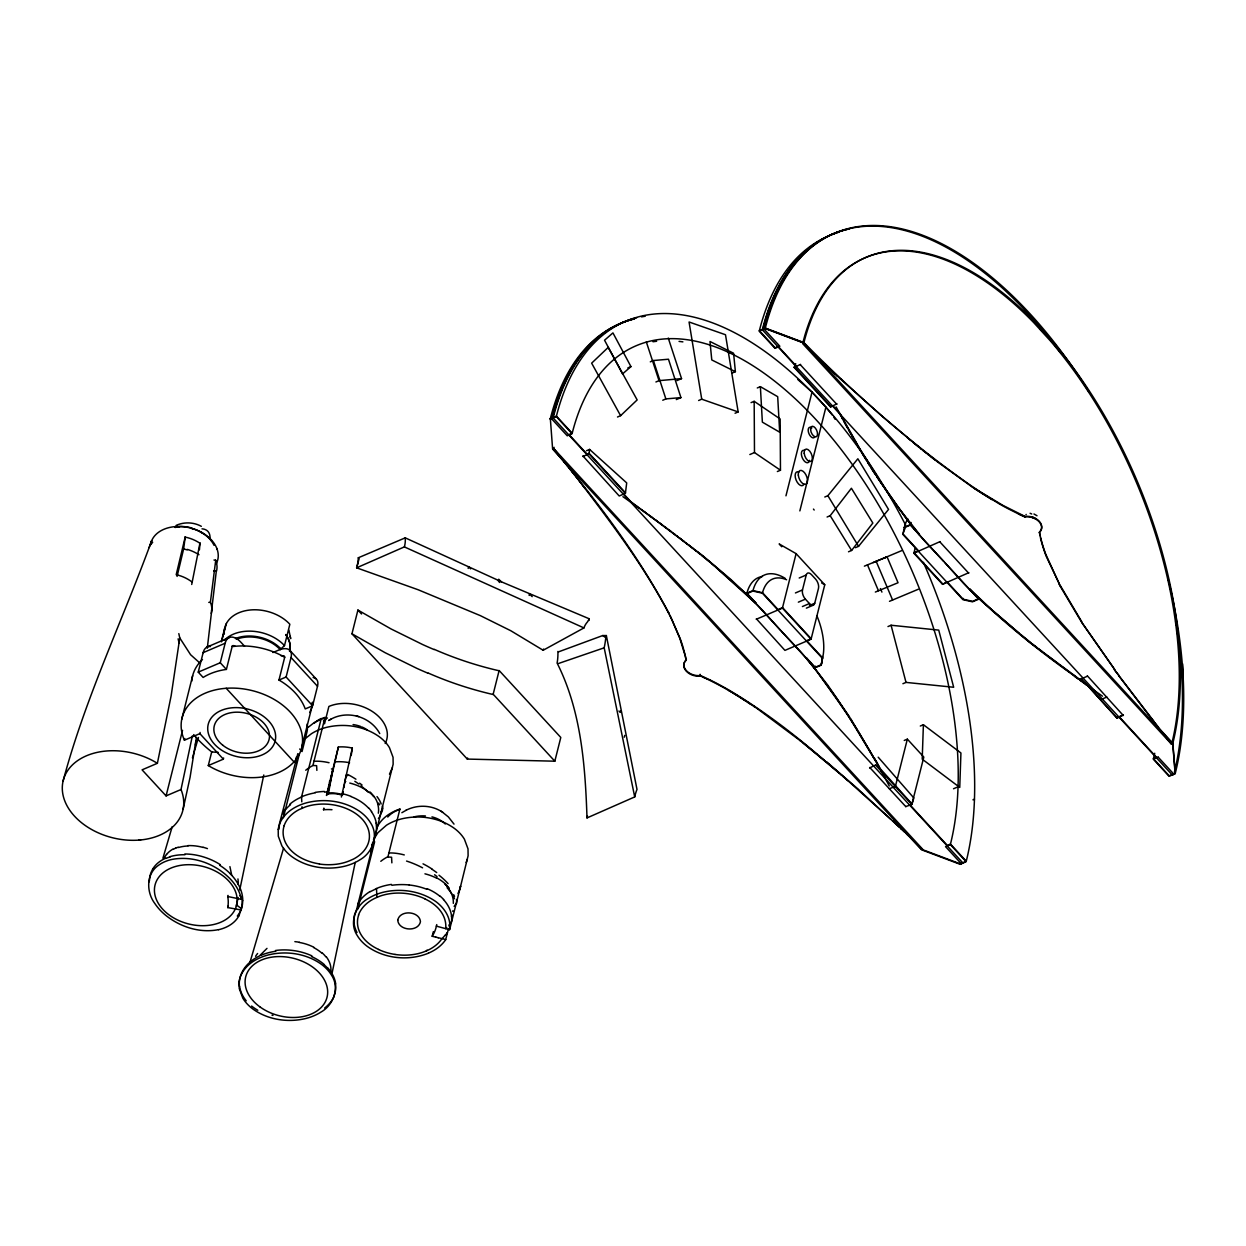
<?xml version="1.0" encoding="UTF-8"?>
<svg xmlns="http://www.w3.org/2000/svg" width="1246" height="1246" viewBox="0 0 1246 1246"><rect width="100%" height="100%" fill="white"/><g stroke="black" fill="none" stroke-linecap="round" stroke-linejoin="round"><path stroke-width="1.5" d="M370.81 853.51L371.869 845.972L373.66 841.642L374.641 841.72L357.711 909.128L356.745 909.05L354.534 914.875L353.88 920.919A42.52 30.013 14.1 0 0 357.026 932.522M278.917 829.244L279.587 823.201L297.825 753.659M296.205 757.288L295.847 761.82A42.566 30.044 14.1 0 0 295.925 763.331M923.395 724.72L922.211 759.157L959.747 787.41L960.931 752.973L923.395 724.72L920.311 726.029M456.052 903.599L454.151 906.372M295.863 760.309L295.987 758.798M199.422 549.875L200.014 542.804L191.713 584.467M283.886 816.161L283.091 812.376A51.616 35.433 12.8 0 1 284.945 809.386L285.272 808.966M558.488 651.876L602.721 635.553L606.35 635.553L605.603 639.276A38.361 8.691 -89.9 0 1 604.731 645.101L604.185 647.811L634.712 796.926L587.006 817.921C585.246 765.698 581.243 711.357 557.492 663.838L604.185 647.811M207.288 648.231L211.758 610.073M211.555 610.789L216.321 571.057L213.673 570.917M312.559 704.255L312.092 702.479M435.866 937.148L432.191 936.276A57.425 40.542 14.1 0 0 436.38 926.136L449.588 929.703L449.744 923.52A41.04 28.97 14.1 0 0 436.302 901.917C420.992 890.968 400.745 887.853 382.615 892.401A57.565 40.635 14.1 0 0 368.022 898.631C355.312 905.655 348.833 923.021 357.322 935.653A40.028 28.253 14.1 0 0 367.072 946.244C384.484 958.859 408.61 961.242 428.422 953.19M586.492 450.725L589.592 449.417L626.707 482.903L625.399 493.354L619.215 495.986L582.91 455.958M625.399 493.354L589.031 453.856L589.592 449.417M211.259 613.421A38.984 24.375 -22.9 0 0 210.372 602.332L215.729 560.186L213.985 560.03M177.072 576.431L183.629 548.956L185.265 536.73L176.2 574.702A38.969 37.209 20.2 0 1 191.915 581.898M183.115 809.152L190.077 777.286L196.416 737.461M195.42 745.092L195.934 741.245M178.817 633.622L179.767 637.936L171.169 695.626L157.385 763.3L142.075 769.841L166.076 795.898L181.013 789.512L192.367 735.841M351.216 755.465L352.307 748.098L349.285 747.475A45.058 43.034 20.2 0 0 338.382 746.977L332.402 771.243M341.388 797.035L352.307 748.098M342.681 794.839L343.211 791.74M343.912 787.597L344.441 784.497M344.612 783.469L346.201 774.996L347.65 775.76M338.382 746.977L327.418 794.761M529.145 595.417L529.425 593.906L532.182 596.647M849.632 717.042L827.578 684.864L806.146 657.53L815.164 667.311L821.254 664.71L822.921 656.44A50.619 26.259 66.9 0 0 816.955 615.96M907.789 518.866A57.503 29.842 66.9 0 0 904.362 527.214L902.914 534.456L962.956 599.684L972.487 601.818L978.593 599.217L910.343 525.08L904.238 527.681M275.335 740.264L275.086 741.292A34.499 24.359 14.1 0 1 219.514 748.721A34.499 24.359 14.1 0 1 230.463 707.977A34.499 24.359 14.1 0 1 275.07 741.37L275.086 741.292M327.9 789.185L326.436 795.462M236.335 906.154A42.006 29.639 14.1 0 0 182.679 865.051A42.006 29.639 14.1 0 0 168.397 914.393A42.006 29.639 14.1 0 0 236.335 906.154L238.157 897.525M239.746 889.956L263.778 774.981M331.981 809.713A47.722 47.052 29.5 0 0 323.524 809.775L323.867 808.124M332.184 972.628L355.235 862.372M372.056 845.691L372.772 842.265M356.745 909.05L393.144 764.219L393.051 757.319L389.437 747.631A40.028 28.253 14.1 0 0 379.687 737.04C364.502 725.935 344.176 722.96 326.078 727.462A57.565 40.635 14.1 0 0 311.484 733.692L305.457 738.442M457.983 893.475A45.058 28.16 -22.9 0 0 460.101 888.242L468.107 855.753L468.013 848.869L464.4 839.165A40.028 28.253 14.1 0 0 454.65 828.59C439.464 817.485 419.139 814.51 401.041 819.011A57.565 40.635 14.1 0 0 386.447 825.241L377.865 832.749L374.002 838.932M1123.409 715.017L1117.117 718.148L1081.139 678.463M1123.316 715.515L1087.322 675.815M1117.117 718.148L1086.792 684.615C1045.316 656.144 1005.584 624.682 969.575 589.42M313.12 677.528A20.73 9.999 -42.6 0 1 317.512 686.297L312.606 705.781L305.239 708.927A61.646 43.517 14.1 0 0 278.979 680.051L284.758 657L283.932 655.754L280.989 655.692M236.444 639.26A32.303 22.802 14.1 0 1 280.163 649.587L280.412 648.512M351.092 796.412A44.996 32.474 11.9 0 0 343.382 793.967L341.965 793.686L341.7 795.088A28.409 27.973 28.4 0 0 334.099 793.655A31.539 31.057 28.4 0 0 326.701 794.169L327.184 792.02L324.567 792.051M634.712 796.926L635.039 795.524A44.965 10.202 -89.9 0 1 637.002 789.419L606.35 635.553M588.906 620.492L589.296 618.81L502.418 582.24L405.246 537.851L358.318 557.772A50.479 26.197 66.9 0 1 357.197 565.793L356.621 567.818L418.095 589.732L480.411 615.664L510.798 630.741L543.163 650.256L583.938 627.922L584.732 625.99A38.346 25.917 34.5 0 1 587.427 621.972L589.296 618.81M587.006 817.921L587.473 815.943M239.03 915.717L242.004 905.873A41.819 22.817 57.5 0 0 241.911 897.432M822.609 657.857L806.676 640.662L811.193 638.746L782.55 607.627L778.034 609.559L762.536 592.722L753.005 590.588L746.915 593.189L755.917 602.971L730.499 579.156L702.059 555.109L630.756 501.608L623.452 493.681L625.476 492.809L589.109 453.31L587.084 454.183L569.048 434.589L572.194 433.25A318.742 165.391 66.9 0 1 816.27 419.933A318.742 165.391 66.9 0 1 950.48 844.087L966.257 861.22L960.308 863.852L921.697 849.32L902.587 829.696M241.21 909.985L227.753 907.586A57.425 40.542 14.1 0 0 227.738 896.513L228.018 895.407M332.526 770.791L329.879 781.335M1100.67 699.691L1106.869 697.044M1117.148 717.571L1123.331 714.939M1171.723 743.831L1172.813 739.267A310.861 161.31 66.9 0 0 1050.378 340.89L1033.759 322.652A310.861 161.31 66.9 0 0 804.823 335.517L802.751 343.102M181.729 719.363L192.647 675.706M166.076 795.898L182.539 730.358M284.711 657.265A61.646 43.517 14.1 0 0 232.13 646.627L226.398 669.414A61.646 43.517 14.1 0 0 203.129 677.45L198.239 672.139L203.145 652.655A20.73 10.747 66.9 0 1 210.465 646.534M200.139 732.461L199.843 733.629L184.424 740.217L184.86 738.504M221.476 641.067L224.607 628.607M198.239 672.139L220.262 662.747L225.152 643.248A20.73 10.747 66.9 0 1 241.023 642.375L244.559 646.207M184.424 740.217A61.646 43.517 14.1 0 1 240.291 688.524A61.646 43.517 14.1 0 1 300.208 752.21A61.646 43.517 14.1 0 1 208.284 765.574L211.711 751.93A54.559 19.671 35.1 0 1 193.706 734.61M208.284 765.574L223.346 759.157L223.641 757.989M280.163 649.587L284.493 645.615L289.851 624.262A37.037 26.15 14.1 0 0 247.985 610.26A37.037 26.15 14.1 0 0 224.327 634.043M278.979 680.051L286.113 677.014L291.019 657.514A20.73 9.999 -42.6 0 0 278.294 650.241L272.921 652.53M227.753 896.513L241.366 899.316L241.849 897.4L239.777 895.734M299.383 753.861L283.387 817.563L281.83 817.407M308.245 727.29L314.272 722.555L324.972 717.478L312.933 765.433L316.624 765.698L316.873 770.371M324.521 723.801L328.882 706.451A37.037 26.15 14.1 0 1 372.492 711.591A37.037 26.15 14.1 0 1 385.201 743.504M554.828 761.197L493.167 694.224L499.132 670.504L560.793 737.461L554.828 761.197L467.312 759.079L351.964 633.793L357.914 610.073L390.995 628.919L422.799 644.618A351.995 248.452 14.1 0 0 434.122 649.571M331.109 776.445L331.467 775.043M329.458 783.018L330.05 780.697M387.895 856.983L399.935 809.028C390.325 812.267 381.198 818.388 376.806 827.796M467.312 759.079L467.593 757.973M452.781 911.402L452.952 910.717M449.105 926.074L449.385 924.968M451.504 916.542L451.877 915M448.42 928.8L445.725 939.546L438.14 937.693M624.262 737.211L624.713 735.389M785.961 495.83L812.018 392.101L797.861 379.563M781.756 546.76L779.155 543.941L796.101 553.645L824.759 584.748L811.068 639.214L784.933 650.381L756.4 618.795M799.854 510.907L825.896 407.193L812.018 392.101M756.291 619.262L782.426 608.095L796.101 553.645M814.728 603.251A6.915 3.582 66.9 0 1 809.448 603.547L805.399 599.155A6.915 3.582 66.9 0 1 802.486 589.95L806.24 574.998A6.915 3.582 66.9 0 1 811.535 574.702L815.585 579.094A6.915 3.582 66.9 0 1 818.497 588.299L814.728 603.251L809.448 605.509M968.796 572.693L942.537 584.327L913.894 553.224L915.249 547.819M913.894 553.224L940.154 541.574M942.537 584.327L947.178 581.929L963.08 599.201L972.612 601.335L978.702 598.734L969.7 588.953L992.361 610.306L1019.197 633.264M227.753 907.586L228.127 906.122M301.968 746.37L311.983 706.622M328.975 784.949L329.692 782.114M327.76 789.762L329.037 784.7M553.894 448.108L554.096 447.298M433.359 931.619L432.191 936.276M436.365 926.121L436.754 924.594M449.588 929.703L460.599 886.108L460.117 888.102M889.286 788.702L895.36 786.522L907.353 739.143L923.816 757.07L911.823 804.418L905.749 806.583M323.524 809.744L323.789 808.747M468.185 568.425L468.652 566.634L470.677 568.861M700.517 675.488A12.694 8.956 14.1 0 1 686.375 670.66A12.694 8.956 14.1 0 1 686.172 659.897L686.39 659.196M63.125 780.946C85.117 698.305 122.419 620.788 151.685 540.655L151.264 541.776M221.445 641.846L226.398 623.514M357.197 565.793L359.128 558.691L358.318 557.772M162.915 858.229L172.213 826.643M192.429 757.895L198.457 737.461M250.119 961.819L283.558 848.199M356.621 567.818L404.358 546.901L404.716 545.53A44.965 30.387 34.5 0 0 405.23 537.851M905.842 806.692L869.755 767.489M869.615 767.941L875.938 764.842M404.358 546.901L583.938 627.922M543.163 650.256L543.583 649.026M620.757 710.765L620.197 712.432L618.951 711.014M392.428 767.629L389.484 774.14M466.16 862.512L467.39 859.179M836.923 403.86L830.552 406.928L794.185 367.43L795.742 363.676M794.185 367.43L800.555 364.362M830.552 406.928L832.749 405.651L839.991 413.516L859.382 447.984L879.645 480.535L899.067 508.446L919.47 534.394L910.452 524.613A57.503 29.842 66.9 0 1 911.06 522.495M372.383 844.508L372.975 843.059M446.66 933.877L447.439 932.724L441.629 939.095A49.404 34.872 14.1 0 1 437.58 943.783A52.098 36.773 14.1 0 1 426.334 950.932L422.955 952.224A51.086 36.056 14.1 0 1 413.921 954.436A48.033 33.907 14.1 0 1 395.029 954.452M827.095 517.012L830.179 515.688L851.407 488.261L872.839 523.024L851.61 550.452L848.51 551.776M824.79 497.014L827.874 495.69L857.855 458.777L888.538 509.427L858.556 546.34L855.457 547.664M266.987 948.377L259.339 956.04A56.927 41.43 16.9 0 0 250.477 961.647M426.334 950.932L427.035 950.122M446.722 927.538L445.663 928.644L445.788 927.211A41.196 29.079 14.1 0 0 445.227 921.012A37.692 26.602 14.1 0 0 438.358 908.396A37.022 26.135 14.1 0 0 424.699 898.802M449.214 924.953L451.504 921.588A44.996 32.645 12.4 0 0 451.488 915.639A41.071 29.717 12.1 0 0 443.483 899.581M620.601 415.681L637.158 399.919L608.204 347.4L591.648 363.162L620.601 415.681L617.502 417.005M152.682 542.275L150.532 544.829A34.483 24.344 14.1 0 1 192.086 528.429A34.483 24.344 14.1 0 1 216.103 564.08M630.943 366.604L622.548 373.925L604.544 340.22L612.939 332.9L630.943 366.604L627.844 367.928M401.851 812.719L406.367 810.118M370.233 891.684L378.192 887.775A56.973 38.782 11.2 0 1 391.446 884.395M328.601 720.5L329.754 719.845M173.085 849.383L173.396 849.211A31.726 22.335 13.8 0 1 174.44 848.728L175.094 848.37A29.546 21.026 14.9 0 1 175.624 848.168M330.455 719.456C347.229 709.753 370.592 716.481 379.75 733.583M329.162 720.157L331.031 719.144M405.994 810.289C416.974 804.62 430.867 804.869 441.395 811.458M319.397 864.054A49.061 34.639 14.1 0 0 350.266 860.488L353.475 859.07A49.871 35.2 14.1 0 0 360.25 854.538A46.881 33.081 14.1 0 0 368.318 843.075A41.71 29.437 14.1 0 0 368.8 831.035A36.555 25.808 14.1 0 0 363.162 820.242L363.007 820.07A33.408 23.581 14.1 0 0 362.119 819.074A36.71 25.901 14.1 0 0 349.129 809.775A41.71 29.437 14.1 0 0 333.04 804.807A46.865 33.081 14.1 0 0 316.313 804.48L314.381 804.729A49.871 35.2 14.1 0 0 305.441 806.894L298.962 809.666A49.871 35.2 14.1 0 0 292.203 814.199A46.881 33.081 14.1 0 0 284.135 825.662M650.303 361.854L653.402 360.53L668.479 359.222L680.939 397.599L676.298 399.577M961.305 863.758L945.527 846.626L950.355 844.57L966.133 861.702L960.199 864.335L921.588 849.803L552.617 449.074L550.343 418.609L556.417 416.102A345.329 179.19 66.9 0 1 905.64 525.127M550.28 418.843L553.146 417.628M550.234 419.077L556.292 416.585L572.07 433.717L567.241 435.789L551.464 418.64M830.724 406.508L794.356 367.009L796.381 366.153L778.283 346.497L775.137 347.836L759.359 330.704L765.309 328.072A345.422 179.237 66.9 0 1 1089.066 392.116M655.926 381.977L659.025 380.653L681.546 378.628L668.261 338.055M676.905 380.606L681.546 378.628M662.763 400.231L665.862 398.907L680.939 397.599M732.29 373.006L735.389 371.682L733.583 353.225L709.971 341.497L711.778 359.954L735.389 371.682M698.632 400.511L701.732 399.187L738.162 411.928L725.499 334.738L689.069 321.998L701.732 399.187M582.848 456.488L589.031 453.856M757.288 387.958L760.372 386.649L777.691 396.68L779.685 432.191L762.365 422.145L760.372 386.649M751.073 402.629L754.173 401.321L780.152 418.968L780.463 470.225L777.364 471.533M735.062 413.251L738.162 411.928M207.101 647.032L229.108 637.64M203.145 652.655L225.152 643.248M749.843 454.541L754.484 452.563L780.463 470.225M904.362 527.214L910.452 524.613M799.2 578.004L806.24 574.998M795.431 592.956L802.486 589.95M864.381 566.151L887.074 556.853L898.039 582.739L875.346 592.052M873.072 562.631L901.839 550.576M883.975 558.161L887.074 556.853M798.343 602.161L805.399 599.155M802.393 606.553L809.448 603.547M806.364 608.141L813.42 605.12M889.488 601.32L918.271 589.265M887.977 626.567L891.077 625.243L938.736 630.118L953.673 687.262L906.013 682.403L902.914 683.711M904.253 740.467L907.353 739.143M1081.03 678.945L1087.213 676.313M1117.226 717.665L1119.251 716.793L1156.568 757.334L1153.422 758.689L1169.2 775.822L1175.274 773.33A345.422 179.237 66.9 0 0 1168.281 579.53M953.517 788.765L958.049 786.833M972.955 799.823L974.465 799.169M950.48 844.087L947.334 845.427L910.016 804.9L912.041 804.044L880.424 768.86M175.608 848.152L178.194 847.187M358.521 914.907A50.229 35.449 14.1 0 1 376.993 897.369L380.31 896.014A51.086 36.056 14.1 0 1 389.359 893.787A48.033 33.907 14.1 0 1 408.252 893.771A42.8 30.215 14.1 0 1 424.746 898.724M260.99 955.293L262.672 954.607A56.927 41.523 17.2 0 1 275.802 951.274M176.122 525.407C184.112 521.778 193.644 522.105 201.338 526.326M324.972 717.478L321.125 718.942L301.548 796.91L301.797 801.832M218.517 929.641C199.983 933.347 180.39 927.04 165.827 915.421A57.565 40.635 14.1 0 1 154.8 903.459C146.125 892.011 146.031 873.353 158.974 864.958A40.028 28.253 14.1 0 1 171.886 859.444C193.161 855.317 215.901 863.883 230.681 879.396A55.945 39.498 14.1 0 1 241.413 899.316M140.689 839.944L138.68 840.115M178.318 527.136L179.424 527.058M175.873 526.56L177.321 526.497M210.387 602.316L208.783 602.41M388.285 856.999L391.587 857.248L391.867 862.855M211.711 751.93L218.315 752.413M344.971 781.398L345.749 781.522M244.761 708.444L246.35 708.772M349.55 762.723L347.961 762.427A51.709 49.388 20.2 0 0 335.75 761.804M183.629 548.956L187.18 549.875M435.602 937.085L438.312 937.74M356.403 715.936L358.677 716.559M341.809 794.403L337.713 793.484A41.819 41.196 29 0 0 326.904 793.11M328.352 793.982L332.869 769.374L331.436 768.907M191.728 528.553L192.523 528.787M1030.084 513.259L1031.735 513.991M1032.747 517.215L1034.881 518.087M1032.669 517.697L1034.632 518.492M765.309 328.072L803.919 342.603A310.83 161.279 66.9 0 1 1041.967 329.629A310.83 161.279 66.9 0 1 1172.829 743.27L1175.274 773.33M765.246 328.321L803.857 342.837M199.999 663.137L190.591 654.726L179.767 637.936M1039.335 532.509A12.694 8.956 14.1 0 0 1039.117 521.731A12.694 8.956 14.1 0 0 1024.975 516.919L1020.972 515.096M1024.975 516.919L1023.838 516.405M361.901 726.979L363.038 727.493A22.039 15.559 14.1 0 1 367.04 729.767M700.704 675.581L709.94 679.895M702.059 676.718L700.548 676.033A12.678 8.956 14.1 0 1 686.25 671.127A12.678 8.956 14.1 0 1 686.063 660.364L685.066 654.742L686.172 659.897M1023.605 516.296L1019.337 514.333M702.744 677.03L704.161 677.668M704.052 677.622L704.987 678.058M211.399 539.954L209.951 539.269A27.724 14.002 -43.9 0 0 202.008 528.834M1020.334 514.8L1018.449 513.913M705.719 678.4L707.183 679.086M1018.371 513.866L1008.544 508.944A247.985 175.047 14.1 0 1 999.448 503.976L974.201 488.354M707.276 679.132L711.559 681.235A235.915 166.528 14.1 0 1 726.854 689.427L729.346 690.86M710.251 680.051L715.375 682.637A246.848 174.238 14.1 0 1 729.035 690.128C764.904 711.373 797.954 737.149 829.229 764.577M200.481 532.089L201.494 532.649A26.82 16.634 21.5 0 1 202.864 533.428A26.882 16.821 21.3 0 1 208.051 537.338M201.431 532.291L202.491 532.883M821.675 582.988L824.759 584.748M1033.962 513.991L1036.999 515.735M728.676 690.455L731.059 691.857M730.717 691.655L734.501 693.913M732.477 692.698L740.622 697.682M991.987 499.646L985.275 495.519M351.964 633.793L385.03 652.655L416.849 668.354A351.995 248.452 14.1 0 0 428.172 673.307M735.171 694.318L737.85 695.953M442.112 811.909L448.373 816.924L454.011 824.12M157.385 763.3L155.532 762.194A61.646 43.517 14.1 0 0 64.667 776.149A61.646 43.517 14.1 0 0 123.245 839.726A61.646 43.517 14.1 0 0 181.231 790.073L181.013 789.512M738.894 696.607L755.216 707.245M440.71 811.021L442.782 812.314M984.106 494.787L972.441 487.17M741.541 698.258L742.46 698.85M743.379 699.427L745.201 700.61M747.413 702.043L750.294 703.943M972.503 487.217L937.927 462.188M753.659 706.186L755.637 707.541M756.291 707.977L757.864 709.052M757.661 708.927L800.29 740.747M1102.461 696.187L1085.531 684.272M622.922 496.687L632.797 503.602M632.329 503.275L639.276 508.197M634.962 505.128L637.111 506.67M1084.378 683.447L1082.665 682.216M1083.724 682.979L1086.823 685.191M638.559 507.683L641.659 509.91M1083.35 682.154L1029.289 642.002L981.412 600.852A523.663 369.641 14.1 0 1 963.298 583.066L945.013 562.803M641.425 509.723L661.657 524.457M1079.815 680.176L1082.089 681.811M643.575 511.265L645.708 512.807M1078.662 679.35L1074.441 676.298M1074.566 675.815L1071.482 673.572M649.4 515.47L652.468 517.697M359.627 783.204L362.088 785.058M434.589 874.754L437.05 876.592M1068.429 671.329L1069.956 672.451M655.536 519.94L657.078 521.077M1066.888 670.208L1062.308 666.828M660.131 523.32L670.769 531.248M1059.271 664.554L1060.798 665.691M664.71 526.715L666.221 527.852M1057.761 663.417L1047.201 655.427M669.258 530.111L700.486 554.408M673.79 533.537L675.285 534.674M241.522 908.755L236.382 904.845M676.796 535.827L678.291 536.979M938.16 462.375L930.435 456.363M1044.21 653.138L1045.706 654.29M679.786 538.116L681.282 539.269M1042.715 651.985L1038.261 648.512M682.777 540.421L684.272 541.574M934.874 459.821L920.669 448.591M685.752 542.726L687.247 543.895M1036.781 647.359L1032.342 643.87M688.726 545.047L690.206 546.215M927.491 454.042L928.971 455.211M691.67 547.368L693.15 548.536M926.027 452.874L923.115 450.554M1030.878 642.702L1020.645 634.448M694.614 549.704L696.093 550.872M799.979 740.513L803.14 743.021M697.558 552.056L709.192 561.51M803.125 743.005L817.267 754.546M921.043 448.887L882.9 416.927L840.536 379.033M803.701 743.473L838.683 772.676M918.987 447.236L912.835 442.221M701.934 555.576L704.847 557.943M706.295 559.143L714.924 566.307M910.795 440.539L906.745 437.19M819.666 756.54L824.463 760.558M712.058 563.908L755.792 603.453M716.357 567.506L743.971 592.021A523.663 369.641 14.1 0 1 762.085 609.808L780.619 630.383M826.565 761.758L857.466 788.516M831.596 766.601L839.679 773.532M841.05 774.716L841.829 775.386M839.477 773.361L843.495 776.834M845.271 778.376L847.031 779.918M844.383 777.613L848.028 780.79M843.028 776.429L844.695 777.878M847.919 780.697L890.781 819.292M857.762 788.796L899.191 827.095M369.813 792.456L370.093 792.721A31.726 22.475 13.9 0 1 371.012 793.531M444.884 884.099L446.893 886.093M322.2 952.879L324.209 954.872A29.546 21.042 13.3 0 1 324.567 955.308L325.097 955.884A31.726 22.319 14.3 0 1 325.782 956.803M836.891 375.7L840.832 379.314M837.499 376.245L828.808 368.209M832.499 371.635L835.832 374.719M893.226 820.989L901.621 829.369M895.531 823.699L897.354 825.397M829.649 369.003L822.453 362.274M824.743 364.424L826.768 366.308M564.594 462.188L553.769 448.576L922.741 849.305L899.534 826.83M901.014 828.808L904.658 832.203M818.653 358.723L822.703 362.524M818.856 358.91L802.626 343.569L1171.598 744.298L1160.057 729.782M906.465 833.917L908.287 835.63M943.829 561.525L925.03 541.48A523.663 369.641 14.1 0 1 909.393 522.635L891.934 499.21M501.499 581.991L498.743 579.25L498.4 581.119L499.677 582.474M781.258 631.068L800.353 651.393A523.663 369.641 14.1 0 1 815.974 670.239L836.362 697.853L857.544 730.218M370.015 792.02L373.847 796.147M370.965 793.546L371.542 794.123A29.546 20.637 14.8 0 1 371.947 794.543L373.691 796.646M230.417 873.929L232.94 876.67A56.927 41.523 11.5 0 1 238.921 885.595A53.267 38.673 12.6 0 1 242.768 900.702M803.919 342.603C855.395 394.639 910.686 443.514 970.774 485.488A415.105 293.012 14.1 0 0 980.477 491.921L1003.155 505.518L1025.069 516.436A12.678 8.956 14.1 0 1 1039.226 521.249A12.678 8.956 14.1 0 1 1039.46 532.026L1040.285 536.045M1172.875 743.332L1157.596 726.652L1119.048 676.126M800.384 364.782L836.751 404.28M764.078 329.115L779.856 346.248L775.012 348.319L759.235 331.187L765.184 328.555L803.795 343.086L1172.766 743.8L1175.149 773.797L1172.299 775.012L762.334 329.769M762.505 329.365L762.443 329.302A345.422 179.237 66.9 0 1 849.57 228.89M940.045 542.057L968.687 573.176M942.661 583.86L914.019 552.741L918.52 550.81L903.023 533.989L903.428 532.556A50.603 26.259 66.9 0 1 905.172 528.242M782.426 608.095L811.068 639.214M556.417 416.102L572.194 433.25M875.813 765.309L911.901 804.495L913.832 797.938L878.196 757.194M553.208 417.379L553.271 417.457A345.422 179.237 66.9 0 1 636.675 317.808M553.084 417.862L963.049 863.104M552.741 448.607C596.18 499.584 637.111 553.676 668.806 612.907M357.914 610.073L361.527 613.982M289.617 650.101L316.11 678.868M291.019 657.514L317.512 686.297M286.113 677.014L312.606 705.781M220.262 662.747L226.398 669.414M299.694 749.017L302.046 751.572L306.937 732.072A20.73 10.747 66.9 0 0 307.201 724.035M226.196 688.275L293.978 761.898M199.843 733.629L223.346 759.157M825.896 407.193L832.484 415.23M448.996 887.931L445.352 883.928A33.424 23.752 13.6 0 0 436.925 878.025M919.346 534.877L908.723 521.794M806.037 658.013L816.644 671.08M1161.241 731.277L1153.905 721.964M564.095 461.55L567.569 465.942M1158.468 727.15L1151.475 718.849M566.759 464.914L570.528 469.711M1154.092 721.574L1115.201 670.878M569.406 468.294L577.334 478.433M572.054 471.673L574.702 475.053M907.991 520.859L876.779 476.782M817.392 672.03L847.685 714.69L877.371 764.047M576.415 477.265L579.951 481.828M579.359 481.034C611.256 522.993 643.434 565.295 668.027 612.082M582.271 484.819L585.184 488.603M813.451 509.084L814.183 510.035M448.731 888.305L448.513 888.009A31.726 22.459 13.9 0 0 447.828 887.09M1119.297 675.83L1114.002 669.211M1115.341 670.426L1082.104 622.953M1113.706 668.168L1081.45 621.941L1060.362 586.523M890.952 497.824L871.359 468.309M1081.933 622.034L1059.38 583.969M874.957 473.963L867.839 462.655M850.551 718.444L875.175 760.122M833.917 417.301L835.209 419.357M869.599 465.49L857.591 445.601M830.179 515.688L851.61 550.452M858.416 731.636L871.92 754.406M866.095 459.821L861.796 452.719M827.874 495.69L858.556 546.34M860.955 451.301L845.411 424.154M855.099 441.333L856.75 444.183M853.463 438.467L854.273 439.9M851.828 435.617L852.638 437.05M872.745 755.839L873.555 757.272M850.208 432.751L851.018 434.184M874.49 758.222L889.27 785.961M848.588 429.886L849.398 431.318M876.109 761.088L876.904 762.521M877.2 763.035L878.851 766.695M847.482 427.908L846.377 425.93M878.259 765.636L877.667 764.577M878.96 766.212L880.315 769.327M845.832 424.933L836.113 406.912M843.651 420.961L844.196 421.958M880.891 770.386L881.467 771.445M842.031 417.971L842.561 418.968M840.411 414.996L840.957 415.993M1060.268 586.336L1058.835 583.642M453.669 894.644L454.525 896.404M378.706 803.094L379.563 804.854M1059.271 583.782L1046.282 556.448A246.848 174.238 14.1 0 1 1042.295 544.72L1041.111 540.452M1058.929 583.128L1045.737 554.174A235.915 166.528 14.1 0 1 1041.547 541.169L1039.366 532.649M668.214 612.456L668.806 613.593A424.917 299.943 14.1 0 1 672.03 620.15L679.818 638.388L684.786 654.493M668.884 613.048L669.289 613.857M669.99 615.244L680.191 638.622A247.985 175.047 14.1 0 1 682.792 646.363L684.989 654.384M876.156 561.307L892.588 600.011M880.424 588.579L881.919 592.099M867.465 564.827L878.446 590.729M216.851 548.474L217.193 549.424M358.007 904.004L358.505 906.543A48.485 8.083 -85.6 0 0 358.381 908.132M646.331 341.918L659.025 380.653M653.402 360.53L665.862 398.907M891.077 625.243L906.013 682.403M1041.049 540.188L1040.441 537.742M683.929 666.968L683.743 665.442M179.066 642.952L178.131 638.84M290.209 636.41L290.676 638.637L288.901 630.196M229.918 866.624L231.709 875.299M376.479 888.46L376.931 897.307M302.03 806.754L302.108 808.171M1182.61 663.822L1183.264 681.624M754.173 401.321L754.484 452.563M286.113 635.304A31.586 22.303 14.1 0 1 289.524 651.409M289.679 651.082A31.586 22.241 13.6 0 0 290.084 644.494A31.586 22.319 13.8 0 0 285.708 634.541M224.218 640.428A37.037 26.15 14.1 0 1 284.493 645.615M235.478 638.513A33.58 23.705 14.1 0 1 281.175 649.15M239.512 912.82A41.071 29.67 16.2 0 1 237.301 916.028M242.659 900.702A46.818 33.907 16 0 1 240.12 912.056M164.27 858.011A37.349 26.571 17.4 0 1 166.497 854.413M166.575 854.46A33.689 24.157 17 0 1 172.82 849.149M178.458 847.529A33.424 23.44 13.6 0 1 188.053 845.972M187.944 845.613A37.349 26.602 14.9 0 1 203.082 847.436M203.129 847.249A42.224 29.577 15.1 0 1 207.443 848.619M219.654 865.238A56.927 41.616 11.2 0 1 230.479 873.898M220.277 864.662A53.267 39.405 10.7 0 0 203.721 856.999A46.818 33.735 11.8 0 0 184.829 853.977M170.032 856.641A41.398 28.518 11.8 0 1 184.953 854.725M165.858 858.432A39.576 27.147 11.8 0 1 170.219 856.89M152.557 869.35A41.071 28.284 12.1 0 1 165.671 858.229M149.427 880.875A46.818 32.147 12.3 0 1 152.635 869.381M149.209 881.763A55.54 38.05 15.5 0 1 149.193 880.844M237.939 878.913A42.208 29.608 13.6 0 1 238.126 884.302M238.967 915.701A41.04 28.97 14.1 0 1 218.58 929.718M149.24 547.539A9.034 1.838 -77.4 0 1 150.532 543.723M208.129 537.431A26.898 16.852 21.2 0 1 211.462 541.029M192.554 528.631A26.742 16.447 21.5 0 1 200.575 531.964M179.128 526.606A26.384 15.7 21.4 0 1 191.791 527.993M175.047 527.479A25.964 14.282 19.3 0 1 178.194 526.965M211.493 541.185A26.882 16.759 21.5 0 1 214.001 545.281M215.558 560.233A35.433 24.079 -7.1 0 1 216.539 571.073M187.336 549.393A41.211 35.355 15.1 0 1 198.971 554.704M185.202 537.119A35.418 30.745 16.7 0 1 199.765 543.131M272.983 1015.412A46.818 32.38 11.8 0 1 271.986 1015.163M257.797 1010.257A41.398 29.935 11.8 0 1 251.599 1006.052M246.225 1000.803A41.071 29.717 12.1 0 1 239.637 986.302M239.403 986.287A46.818 33.954 12.4 0 1 241.303 973.842A53.267 38.626 15.7 0 1 250.555 961.694M330.938 970.805A37.349 26.649 10.9 0 0 330.252 964.513A33.689 24.219 11.3 0 0 326.421 956.959M313.618 947.552A33.424 23.425 14.6 0 1 321.811 953.097M299.305 942.443A37.349 26.633 13.4 0 1 313.867 947.256M294.866 941.649A42.224 29.608 13 0 1 299.336 942.241M275.459 950.511A53.267 39.296 17.8 0 1 293.464 950.558A46.818 33.673 16.5 0 1 311.874 955.838M311.469 956.507A41.398 28.456 16.3 0 1 324.396 964.638M324.116 964.793A39.576 27.085 16.2 0 1 327.542 968.08M327.791 967.971A41.071 28.222 16 0 1 335.641 983.795M335.486 983.779A46.818 32.1 15.7 0 1 334.13 995.663M334.364 995.741A55.54 38.096 12.5 0 1 324.676 1008.03M255.57 956.321A42.208 29.593 14.5 0 1 257.611 953.486M323.415 720.982A31.586 22.303 14.1 0 1 327.418 717.961M312.886 702.183A61.646 43.517 14.1 0 1 309.647 712.525M191.791 681.126A61.646 43.517 14.1 0 1 202.475 659.539M231.881 646.191A6.822 3.551 66.9 0 1 235.167 646.3M314.319 723.147A53.609 30.901 24 0 1 321.312 718.444M301.47 796.833A57.332 39.187 11.4 0 1 315.347 792.814M373.426 839.975A53.267 39.047 18.3 0 0 374.953 836.596A46.818 33.954 15.9 0 0 376.043 823.108M371.417 811.66A41.398 30.044 12.2 0 1 376.276 823.123M368.769 808.047A39.576 28.736 11.8 0 1 371.604 811.598M350.998 796.583A41.071 29.717 12.1 0 1 368.598 808.124M289.804 804.215A57.316 38.969 11.1 0 1 301.61 797.004M285.879 809.246A54.388 36.492 9.3 0 1 290.552 804.667M329.427 781.289A46.133 33.05 15.5 0 1 330.299 781.164M305.722 770.23A56.786 38.673 11.3 0 1 312.98 765.48M313.696 761.306A65.586 35.262 39.1 0 1 329.053 762.723M380.933 811.987A55.073 22.817 30.2 0 1 378.395 818.497M382.631 808.093A47.099 20.45 23.1 0 1 381.712 812.33M382.382 805.882A41.819 17.553 28.4 0 1 382.647 808.296M376.993 796.583A36.227 14.905 30.9 0 1 381.183 803.982M360.951 785.852A36.757 12.881 35.6 0 1 368.255 792.16M354.845 781.304A41.819 15.622 34.3 0 1 358.817 784.03M347.805 774.529A47.099 23.69 34.5 0 1 355.935 779.217M315.145 792.409A54.388 37.801 11.9 0 1 324.396 791.459M349.799 783.064A37.349 25.278 14.8 0 1 361.278 787.285A33.689 22.926 15.4 0 1 369.408 792.674M374.096 796.521A33.424 23.736 13.6 0 1 377.881 804.184M377.756 804.2A37.349 26.104 14.9 0 1 378.332 813.217M319.397 863.914A41.71 29.437 14.1 0 1 303.276 859.008A36.71 25.901 14.1 0 1 290.302 849.679A33.408 23.581 14.1 0 1 289.446 848.651L289.306 848.479A36.555 25.808 14.1 0 1 283.745 837.686A41.71 29.437 14.1 0 1 284.181 825.677M353.101 724.58A25.06 17.693 14.1 0 1 360.717 726.511M400.153 809.215A59.465 34.281 20.9 0 0 396.913 810.523A53.609 31.119 21.6 0 0 387.771 817.018M391.883 885.267A53.267 35.76 10.7 0 1 409.186 884.94M409.186 884.987A46.818 32.38 11.8 0 1 426.755 889.255M427.113 888.678A41.398 29.935 11.8 0 1 440.009 896.357M440.227 896.217A39.576 28.736 11.8 0 1 443.638 899.503M380.793 861.298A55.026 37.754 12.5 0 1 387.708 856.812M388.752 852.98A65.571 33.938 40 0 1 404.28 854.927M406.554 861.064A55.073 24.702 34 0 1 422.581 867.823M423.033 863.836A47.099 25.699 35.8 0 1 432.362 869.256M432.222 869.443A41.819 19.78 34.4 0 1 436.707 872.574M439.013 875.222A36.227 15.855 33.9 0 1 448.077 883.648M447.049 887.666A36.757 12.849 35.4 0 1 451.909 894.036M453.233 895.936A41.819 15.762 34.7 0 1 454.463 898.74M456.457 899.503A47.099 20.31 26.4 0 1 456.457 903.786M357.851 903.957A54.326 37.287 12.6 0 1 370.046 891.529M445.585 934.936A54.388 39.42 15.5 0 1 445.32 935.248M453.326 903.35A37.349 26.026 17.3 0 0 452.298 895.749A33.689 23.285 16.8 0 0 448.358 888.414M446.909 886.077A29.546 20.652 14.8 0 1 447.283 886.498M424.948 873.82A37.349 26.088 14.8 0 1 436.739 878.243M358.692 914.969A42.8 30.215 14.1 0 0 358.007 927.226A37.692 26.602 14.1 0 0 364.922 939.827A37.022 26.135 14.1 0 0 378.582 949.421M395.029 954.42A42.8 30.215 14.1 0 1 378.535 949.499M414.155 816.862A29.92 21.12 14.1 0 1 425.431 815.943M431.957 816.878A25.06 17.693 14.1 0 1 436.863 818.513L438.016 819.043A22.039 15.559 14.1 0 1 445.274 823.995M445.757 939.562A55.945 39.498 14.1 0 1 428.39 953.159M499.07 670.769A258.763 182.648 14.1 0 1 434.278 649.353M493.12 694.505A258.763 182.648 14.1 0 1 428.313 673.089M602.706 635.553A39.218 25.668 -11.6 0 1 605.79 637.827M557.928 651.424A35.76 13.472 79 0 1 557.087 663.152M762.941 329.302A345.422 179.237 66.9 0 1 846.361 229.513M1039.725 328.383A345.422 179.237 66.9 0 1 1042.123 331.234M1025.988 514.769A10.233 5.638 48.2 0 1 1026.174 514.411M963.251 598.423A50.619 26.259 66.9 0 1 963.08 599.201M759.359 330.704A345.329 179.19 66.9 0 1 838.06 232.472M1154.715 753.269A318.742 165.391 66.9 0 1 1153.422 758.689M764.203 328.648A345.329 179.19 66.9 0 1 1060.455 352.571M1175.648 621.427A345.329 179.19 66.9 0 1 1176.24 625.087M1177.096 630.585A345.329 179.19 66.9 0 1 1174.48 771.99M803.966 484.133A7.46 3.878 66.9 0 1 796.101 480.084A7.46 3.878 66.9 0 1 798.966 472.032M814.868 436.645A5.623 2.928 66.9 0 1 810.679 436.411A5.623 2.928 66.9 0 1 808.233 429.403A5.623 2.928 66.9 0 1 811.831 427.954M809.479 460.35A6.635 3.442 66.9 0 1 805.259 461.923A6.635 3.442 66.9 0 1 801.38 454.214A6.635 3.442 66.9 0 1 804.511 450.429M552.585 417.862A345.422 179.237 66.9 0 1 634.198 318.54M641.503 316.873A345.422 179.237 66.9 0 1 645.241 316.235M700.127 674.304A11.557 6.355 65.3 0 1 700.05 675.083M746.915 593.189A57.503 29.842 66.9 0 1 762.427 576.477M815.414 666.205A57.503 29.842 66.9 0 1 815.164 667.311M753.005 590.588A57.503 29.842 66.9 0 1 785.182 578.362M822.485 656.533A57.503 29.842 66.9 0 1 821.254 664.71M762.536 592.722A50.619 26.259 66.9 0 1 786.584 579.764M550.343 418.609A345.422 179.237 66.9 0 1 633.903 319.007M923.395 562.351A345.329 179.19 66.9 0 1 966.257 861.22M551.573 418.173A345.329 179.19 66.9 0 1 634.759 318.696M652.997 341.747A318.742 165.391 66.9 0 1 656.626 341.279M679.054 341.388A318.742 165.391 66.9 0 1 682.886 341.871M397.754 920.14C398.549 930.871 418.235 932.304 420.447 921.728C419.653 910.997 399.966 909.549 397.754 920.14M239.154 981.661L239.248 988.545L242.861 998.248A40.028 28.253 14.1 0 0 252.611 1008.824C267.797 1019.929 288.122 1022.904 306.204 1018.403A57.565 40.635 14.1 0 0 320.814 1012.173C333.507 1005.148 340.002 987.782 331.498 975.135A40.028 28.253 14.1 0 0 321.748 964.56C306.563 953.455 286.237 950.48 268.139 954.981A57.565 40.635 14.1 0 0 253.545 961.211C246.35 965.79 240.353 973.001 239.154 981.661M278.216 829.322L278.294 836.222L281.908 845.909A40.028 28.253 14.1 0 0 291.657 856.5C306.843 867.605 327.168 870.565 345.267 866.079A57.565 40.635 14.1 0 0 359.86 859.849C372.554 852.825 379.049 835.459 370.545 822.812A40.028 28.253 14.1 0 0 360.81 812.221C345.609 801.116 325.284 798.156 307.201 802.642A57.565 40.635 14.1 0 0 292.608 808.872C285.396 813.451 279.4 820.678 278.216 829.322M822.469 658.418L821.145 665.193L815.04 667.794L746.79 593.672L752.88 591.056L762.412 593.189L822.469 658.418M1158.141 757.101L1153.313 759.157L1169.091 776.289L1173.919 774.233L1158.141 757.101M259.698 1006.706A41.928 29.593 14.1 0 0 327.013 997.345A41.928 29.593 14.1 0 0 272.422 957.053A41.928 29.593 14.1 0 0 259.698 1006.706M222.66 745.124A28.222 19.92 14.1 0 0 268.762 740.607A28.222 19.92 14.1 0 0 233.641 712.338A28.222 19.92 14.1 0 0 222.66 745.124M798.312 475.115A7.46 3.878 66.9 0 0 805.71 484.273A7.46 3.878 66.9 0 0 804.589 472.764A7.46 3.878 66.9 0 0 798.312 475.115M810.601 429.839A5.623 2.928 66.9 0 0 816.192 436.754A5.623 2.928 66.9 0 0 815.336 428.063A5.623 2.928 66.9 0 0 810.601 429.839M804.2 453.295A6.635 3.442 66.9 0 0 810.788 461.441A6.635 3.442 66.9 0 0 809.791 451.208A6.635 3.442 66.9 0 0 804.2 453.295"/></g></svg>
